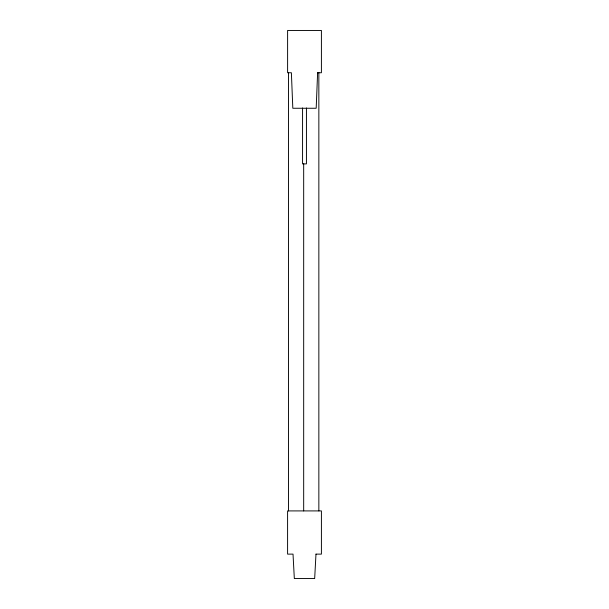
<?xml version="1.0" encoding="UTF-8"?>
<svg xmlns="http://www.w3.org/2000/svg" width="609" height="609" viewBox="0 0 609 609"><rect width="100%" height="100%" fill="white"/><g stroke="black" fill="none" stroke-linecap="round" stroke-linejoin="round"><path stroke-width="0.91" d="M318.85 510.898L318.85 72.532M306.434 107.953L306.434 163.89L302.566 163.89L302.566 107.953M303.678 163.821L303.678 510.898M288.514 72.532L288.514 510.898M317.616 72.753L316.185 108.257L292.815 108.257L291.384 72.753L287.608 72.753L287.608 30.45L321.407 30.45L321.407 72.753L317.616 72.753M315.98 554.121L314.67 578.55L294.33 578.55L293.02 554.121L287.593 554.121L287.593 510.913L321.407 510.913L321.407 554.121L315.98 554.121"/></g></svg>
